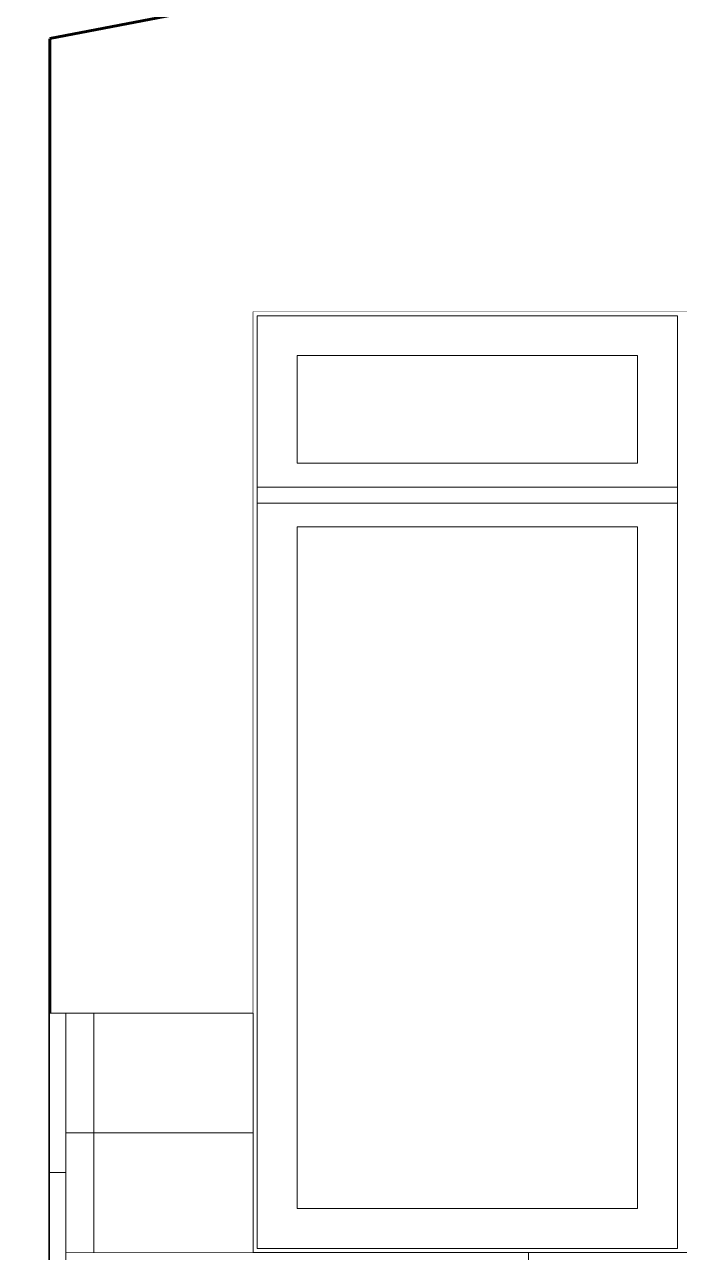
# Model space of a CAD drawing. Header units: metres. Extents: x -41 to 412, y -15 to 25.
# Drawn here: x 268.66 to 269.481, y -13.721 to -12.18 of the extents above; entities that cross this region are included whole.
import ezdxf

# ---------------------------------------------------------------- set-up
doc = ezdxf.new("R2010")
doc.units = ezdxf.units.M
doc.header["$MEASUREMENT"] = 0
doc.set_wipeout_variables(frame=1)
doc.linetypes.add('Wipeout_Contour', pattern=[1, 0, -1])
for name, color, linetype in [('Interior - Furniture', 7, 'Continuous'), ('Interior - Stair & Railing', 7, 'Continuous'), ('Shell - Roof', 7, 'Continuous'), ('Structural - Bearing', 7, 'Continuous')]:
    doc.layers.add(name, color=color, linetype=linetype)

msp = doc.modelspace()

# ---------------------------------------------------------------- wipeouts: each hides what was drawn before it
at = {"color": 254, "linetype": 'Wipeout_Contour', "lineweight": 0, "ltscale": 11907.378037}
msp.add_wipeout([(268.692, -12.1979), (268.692, -13.4206), (268.947, -13.4206), (268.947, -12.5406), (272.137, -12.5406), (272.137, -11.5357), (270.3395, -11.8812), (270.4895, -11.8812), (270.4895, -11.8822), (270.4825, -11.8822), (270.4825, -11.9082), (270.4829, -11.9082), (270.4895, -11.9082), (270.4895, -11.9112), (270.4825, -11.9112), (270.4825, -11.9122), (270.4775, -11.9122), (270.4762, -11.9127), (270.4737, -11.9146), (270.4714, -11.9171), (270.4653, -11.9306), (270.4575, -11.9424), (270.4482, -11.9521), (270.4376, -11.9592), (270.4263, -11.9636), (270.4145, -11.9651), (270.4027, -11.9636), (270.3914, -11.9592), (270.3808, -11.9521), (270.3715, -11.9424), (270.3636, -11.9306), (270.3576, -11.9171), (270.3553, -11.9146), (270.3527, -11.9127), (270.3514, -11.9122), (270.3465, -11.9122), (270.3465, -11.9112), (270.3395, -11.9112), (270.3395, -11.9082), (270.3461, -11.9082), (270.3465, -11.9082), (270.3465, -11.8822), (270.3395, -11.8822), (270.3395, -11.8812)], dxfattribs=at).dxf.layer = 'Structural - Bearing'

# ---------------------------------------------------------------- next in the draw order: linework, layer by layer
at = {"layer": 'Structural - Bearing', "color": 251, "linetype": 'Continuous', "lineweight": 20, "true_color": 0x6a6a6a}
for p, q in [((268.947, -12.5406), (270.447, -12.5406)), ((268.947, -13.4206), (268.947, -12.5406))]:
    msp.add_line(p, q, dxfattribs=at)

# ---------------------------------------------------------------- next in the draw order: wipeouts: each hides what was drawn before it
at = {"color": 254, "linetype": 'Wipeout_Contour', "lineweight": 0, "ltscale": 1613.96955}
msp.add_wipeout([(268.392, -14.3106), (268.422, -14.3106), (268.422, -14.6206), (268.692, -14.6206), (268.692, -12.1979), (268.392, -12.2556)], dxfattribs=at).dxf.layer = 'Structural - Bearing'
at = {"color": 254, "linetype": 'Wipeout_Contour', "lineweight": 0, "ltscale": 1079.207808}
msp.add_wipeout([(269.4787, -12.5706), (269.4787, -13.6906), (269.4837, -13.6906), (269.4837, -12.5706)], dxfattribs=at).dxf.layer = 'Structural - Bearing'

# ---------------------------------------------------------------- next in the draw order: linework, layer by layer
at = {"layer": 'Structural - Bearing', "color": 7, "linetype": 'Continuous', "lineweight": 60}
msp.add_line((268.692, -12.1979), (268.692, -13.4206), dxfattribs=at)
at = {"layer": 'Structural - Bearing', "color": 7, "linetype": 'Continuous', "lineweight": 60, "flags": 128}
msp.add_lwpolyline([(268.692, -13.4206), (268.692, -13.7206), (268.692, -13.7706), (268.692, -13.7906), (268.692, -14.5106), (268.692, -14.5306), (268.692, -14.6206)], dxfattribs=at)

# ---------------------------------------------------------------- next in the draw order: wipeouts: each hides what was drawn before it
at = {"color": 254, "linetype": 'Wipeout_Contour', "lineweight": 0, "ltscale": 1077.083675}
msp.add_wipeout([(268.952, -12.5706), (268.947, -12.5706), (268.947, -13.6906), (268.952, -13.6906)], dxfattribs=at).dxf.layer = 'Structural - Bearing'
at = {"color": 254, "linetype": 'Wipeout_Contour', "lineweight": 0, "ltscale": 1079.006082}
msp.add_wipeout([(269.4287, -12.5956), (269.4287, -12.7306), (269.4787, -12.7306), (269.4787, -12.5956)], dxfattribs=at).dxf.layer = 'Structural - Bearing'
at = {"color": 254, "linetype": 'Wipeout_Contour', "lineweight": 0, "ltscale": 1079.117947}
msp.add_wipeout([(269.4287, -12.8106), (269.4287, -13.6656), (269.4787, -13.6656), (269.4787, -12.8106)], dxfattribs=at).dxf.layer = 'Structural - Bearing'

# ---------------------------------------------------------------- next in the draw order: wipeouts: each hides what was drawn before it
at = {"color": 254, "linetype": 'Wipeout_Contour', "lineweight": 0, "ltscale": 1642.06352}
msp.add_wipeout([(273.412, -11.0156), (267.592, -12.1345), (267.592, -12.4094), (273.412, -11.2906), (279.232, -12.4094), (279.232, -12.1345)], dxfattribs=at).dxf.layer = 'Shell - Roof'
at = {"color": 254, "linetype": 'Wipeout_Contour', "lineweight": 0, "ltscale": 3779.932652}
msp.add_wipeout([(268.947, -12.5706), (268.952, -12.5706), (268.952, -12.5456), (269.4787, -12.5456), (269.4787, -12.5706), (269.4837, -12.5706), (269.9103, -12.5706), (269.9153, -12.5706), (269.9153, -12.5456), (270.442, -12.5456), (270.442, -12.5706), (270.447, -12.5706), (270.447, -12.5406), (268.947, -12.5406)], dxfattribs=at).dxf.layer = 'Structural - Bearing'
at = {"color": 254, "linetype": 'Wipeout_Contour', "lineweight": 0, "ltscale": 1077.101524}
msp.add_wipeout([(269.002, -12.7306), (269.002, -12.5956), (268.952, -12.5956), (268.952, -12.7306)], dxfattribs=at).dxf.layer = 'Structural - Bearing'
at = {"color": 254, "linetype": 'Wipeout_Contour', "lineweight": 0, "ltscale": 1077.213588}
msp.add_wipeout([(269.002, -13.6656), (269.002, -12.8106), (268.952, -12.8106), (268.952, -13.6656)], dxfattribs=at).dxf.layer = 'Structural - Bearing'
at = {"color": 254, "linetype": 'Wipeout_Contour', "lineweight": 0, "ltscale": 2967.395853}
msp.add_wipeout([(268.947, -13.7206), (269.4945, -13.7206), (269.4945, -13.7156), (269.876, -13.7156), (269.876, -13.6906), (269.4837, -13.6906), (269.4787, -13.6906), (269.4787, -13.7156), (268.952, -13.7156), (268.952, -13.6906), (268.947, -13.6906)], dxfattribs=at).dxf.layer = 'Structural - Bearing'

# ---------------------------------------------------------------- next in the draw order: linework, layer by layer
at = {"layer": 'Shell - Roof', "color": 7, "linetype": 'Continuous', "lineweight": 60}
msp.add_line((272.137, -11.5357), (268.692, -12.1979), dxfattribs=at)

# ---------------------------------------------------------------- next in the draw order: wipeouts: each hides what was drawn before it
at = {"color": 254, "linetype": 'Wipeout_Contour', "lineweight": 0, "ltscale": 1617.103795}
msp.add_wipeout([(269.4787, -12.5456), (268.952, -12.5456), (268.952, -12.5956), (269.002, -12.5956), (269.4287, -12.5956), (269.4787, -12.5956)], dxfattribs=at).dxf.layer = 'Structural - Bearing'
at = {"color": 254, "linetype": 'Wipeout_Contour', "lineweight": 0, "ltscale": 1617.055383}
msp.add_wipeout([(268.952, -12.7606), (269.4787, -12.7606), (269.4787, -12.7306), (269.4287, -12.7306), (269.002, -12.7306), (268.952, -12.7306)], dxfattribs=at).dxf.layer = 'Structural - Bearing'
at = {"color": 254, "linetype": 'Wipeout_Contour', "lineweight": 0, "ltscale": 1617.328869}
msp.add_wipeout([(268.952, -13.7156), (269.4787, -13.7156), (269.4787, -13.6656), (269.4287, -13.6656), (269.002, -13.6656), (268.952, -13.6656)], dxfattribs=at).dxf.layer = 'Structural - Bearing'

# ---------------------------------------------------------------- next in the draw order: linework, layer by layer
at = {"layer": 'Structural - Bearing', "color": 30, "linetype": 'Continuous', "lineweight": 18, "true_color": 0xff6600}
for p, q in [((268.952, -12.5956), (268.952, -12.5456)), ((268.952, -12.5456), (269.4787, -12.5456)), ((269.4787, -12.5456), (269.4787, -12.5956)), ((268.952, -12.7306), (268.952, -12.5956)), ((269.4787, -12.5956), (269.4787, -12.7306)), ((268.952, -13.7156), (268.952, -13.6656)), ((269.4787, -13.6656), (269.4787, -13.7156)), ((269.4787, -13.7156), (268.952, -13.7156))]:
    msp.add_line(p, q, dxfattribs=at)

# ---------------------------------------------------------------- next in the draw order: wipeouts: each hides what was drawn before it
at = {"color": 254, "linetype": 'Wipeout_Contour', "lineweight": 0, "ltscale": 1078.053868}
msp.add_wipeout([(269.4287, -12.7306), (269.4287, -12.5956), (269.002, -12.5956), (269.002, -12.7306)], dxfattribs=at).dxf.layer = 'Structural - Bearing'
at = {"color": 254, "linetype": 'Wipeout_Contour', "lineweight": 0, "ltscale": 1617.165314}
msp.add_wipeout([(269.4787, -12.7606), (268.952, -12.7606), (268.952, -12.8106), (269.002, -12.8106), (269.4287, -12.8106), (269.4787, -12.8106)], dxfattribs=at).dxf.layer = 'Structural - Bearing'

# ---------------------------------------------------------------- next in the draw order: linework, layer by layer
at = {"layer": 'Structural - Bearing', "color": 30, "linetype": 'Continuous', "lineweight": 18, "true_color": 0xff6600}
for p, q in [((269.002, -12.5956), (269.002, -12.7306)), ((269.4287, -12.5956), (269.002, -12.5956)), ((269.4287, -12.7306), (269.4287, -12.5956)), ((268.952, -12.7606), (268.952, -12.7306)), ((269.002, -12.7306), (269.4287, -12.7306)), ((269.4787, -12.7306), (269.4787, -12.7606)), ((268.952, -12.8106), (268.952, -12.7606)), ((268.952, -12.7606), (269.4787, -12.7606)), ((269.4787, -12.7606), (269.4787, -12.8106)), ((269.4787, -12.7806), (268.952, -12.7806)), ((268.952, -13.6656), (268.952, -12.8106)), ((269.4787, -12.8106), (269.4787, -13.6656))]:
    msp.add_line(p, q, dxfattribs=at)

# ---------------------------------------------------------------- next in the draw order: wipeouts: each hides what was drawn before it
at = {"color": 254, "linetype": 'Wipeout_Contour', "lineweight": 0, "ltscale": 1078.672016}
msp.add_wipeout([(269.342, -13.7706), (269.342, -13.7206), (269.292, -13.7206), (269.292, -13.7706)], dxfattribs=at).dxf.layer = 'Interior - Furniture'
at = {"color": 254, "linetype": 'Wipeout_Contour', "lineweight": 0, "ltscale": 1078.165836}
msp.add_wipeout([(269.4287, -13.6656), (269.4287, -12.8106), (269.002, -12.8106), (269.002, -13.6656)], dxfattribs=at).dxf.layer = 'Structural - Bearing'

# ---------------------------------------------------------------- next in the draw order: linework, layer by layer
at = {"layer": 'Interior - Furniture', "color": 104, "linetype": 'Continuous', "lineweight": 20, "true_color": 0x029e21}
for q in [(268.692, -13.7206), (269.292, -13.7706)]:
    msp.add_line((269.292, -13.7206), q, dxfattribs=at)
at = {"layer": 'Interior - Furniture', "color": 104, "linetype": 'Continuous', "lineweight": 13, "true_color": 0x029e21}
for q in [(269.292, -13.7206), (270.447, -13.7206)]:
    msp.add_line((269.342, -13.7206), q, dxfattribs=at)
at = {"layer": 'Structural - Bearing', "color": 30, "linetype": 'Continuous', "lineweight": 18, "true_color": 0xff6600}
for p, q in [((269.002, -12.8106), (269.002, -13.6656)), ((269.4287, -12.8106), (269.002, -12.8106)), ((269.4287, -13.6656), (269.4287, -12.8106)), ((269.002, -13.6656), (269.4287, -13.6656))]:
    msp.add_line(p, q, dxfattribs=at)

# ---------------------------------------------------------------- next in the draw order: wipeouts: each hides what was drawn before it
at = {"color": 254, "linetype": 'Wipeout_Contour', "lineweight": 0, "ltscale": 1076.689284}
msp.add_wipeout([(268.712, -13.7206), (268.947, -13.7206), (268.947, -13.4206), (268.712, -13.4206)], dxfattribs=at).dxf.layer = 'Interior - Stair & Railing'

# ---------------------------------------------------------------- next in the draw order: hatches: boundary and pattern name
at = {"layer": 'Interior - Stair & Railing', "linetype": 'Continuous', "lineweight": 13}
h = msp.add_hatch(dxfattribs=at)
h.set_pattern_fill('GRID_20X35_0001', color=171, style=0, pattern_type=2)
h.set_pattern_definition([(180, (268.947, -14.62055), (0, 0.35), []), (90, (268.94699, -14.62055), (0.2, 0), [])])
h.paths.add_polyline_path([(268.712, -13.7206), (268.947, -13.7206), (268.947, -13.4206), (268.712, -13.4206)])

# ---------------------------------------------------------------- next in the draw order: linework, layer by layer
at = {"layer": 'Interior - Stair & Railing', "color": 171, "linetype": 'Continuous', "lineweight": 13}
for p, q in [((268.947, -13.4206), (268.712, -13.4206)), ((268.947, -13.7206), (268.947, -13.4206))]:
    msp.add_line(p, q, dxfattribs=at)

# ---------------------------------------------------------------- next in the draw order: wipeouts: each hides what was drawn before it
at = {"color": 254, "linetype": 'Wipeout_Contour', "lineweight": 0, "ltscale": 1076.274864}
msp.add_wipeout([(268.692, -13.4206), (268.692, -14.6206), (268.712, -14.6206), (268.712, -13.4206)], dxfattribs=at).dxf.layer = 'Interior - Stair & Railing'

# ---------------------------------------------------------------- next in the draw order: hatches: boundary and pattern name
at = {"layer": 'Interior - Stair & Railing', "linetype": 'Continuous', "lineweight": 0, "true_color": 0x000000}
h = msp.add_hatch(dxfattribs=at)
h.set_pattern_fill('GRID_20X35_0001', color=18, style=0, pattern_type=2)
h.set_pattern_definition([(90, (288.2744, -14.62055), (-0.35, 0), []), (180, (288.2744, -14.62055), (0, 0.2), [])])
h.paths.add_polyline_path([(268.692, -13.4206), (268.692, -14.6206), (268.712, -14.6206), (268.712, -13.4206)])

# ---------------------------------------------------------------- next in the draw order: linework, layer by layer
at = {"layer": 'Interior - Stair & Railing', "color": 171, "linetype": 'Continuous', "lineweight": 13}
for q in [(268.692, -13.4206), (268.712, -13.7906)]:
    msp.add_line((268.712, -13.4206), q, dxfattribs=at)

doc.saveas('drawing.dxf')
